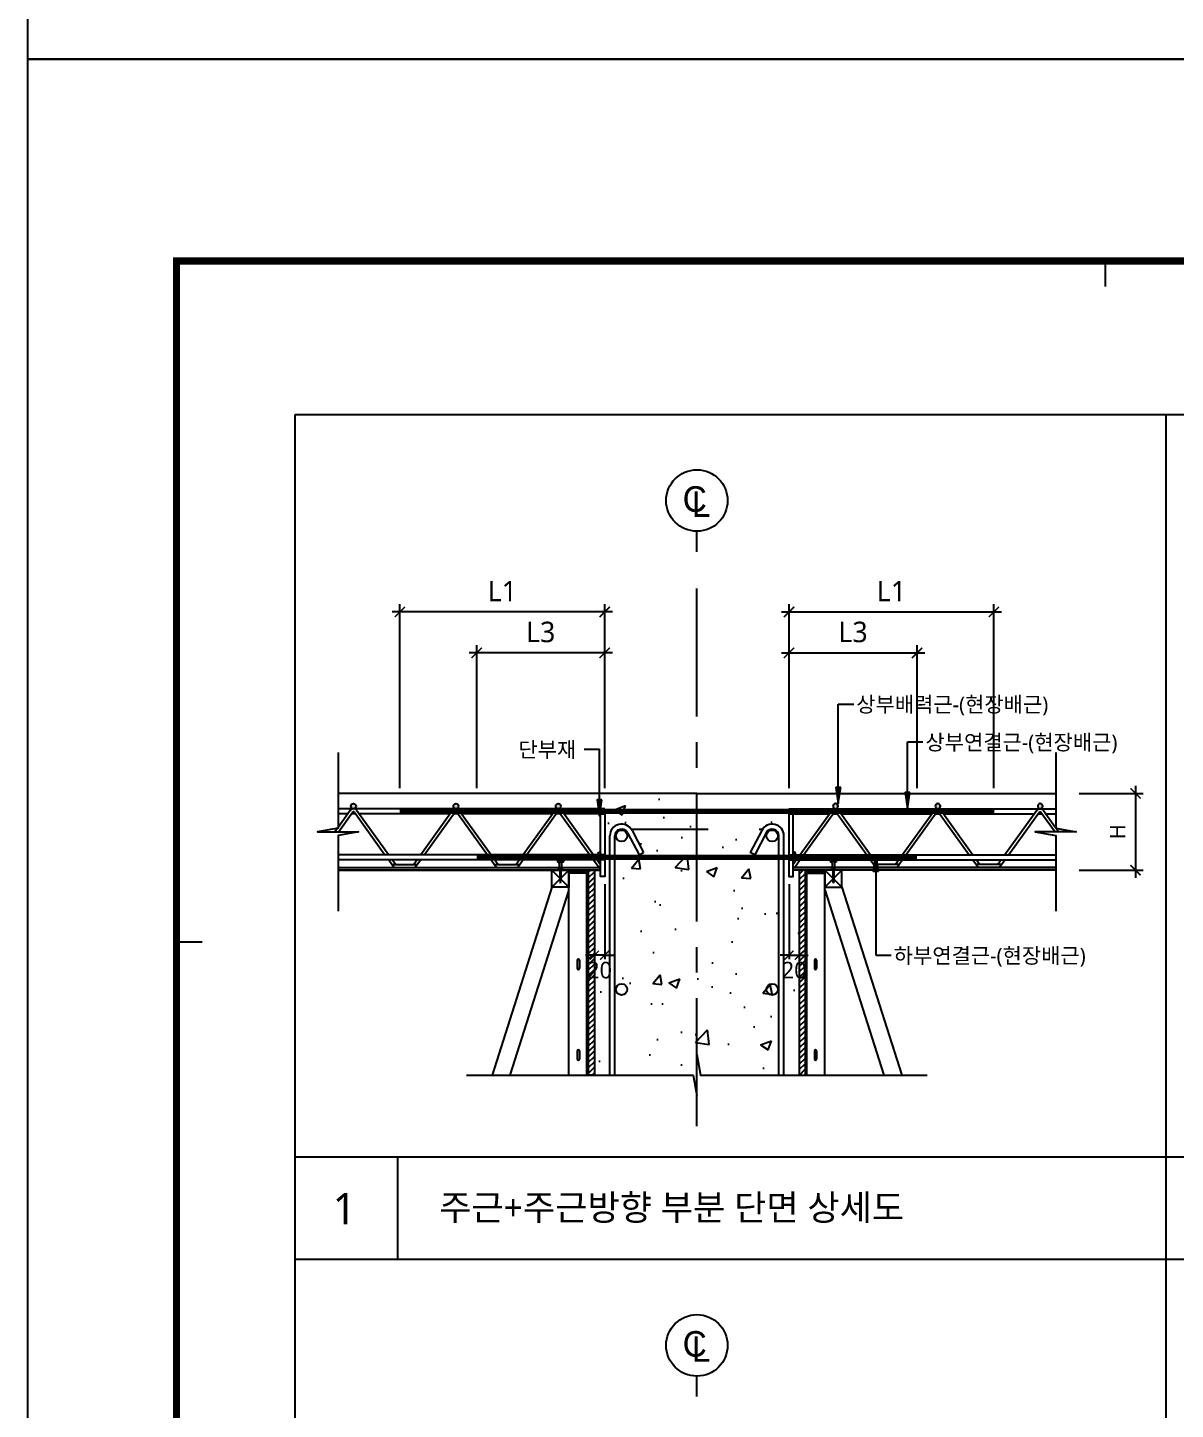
# Model space of a CAD drawing. Extents: x 10983 to 44623, y -18406 to 11294.
# Drawn here: x 10983 to 13224, y -3223 to -524 of the extents above; entities that cross this region are included whole.
import ezdxf
from ezdxf.enums import TextEntityAlignment as Align

# ---------------------------------------------------------------- set-up
doc = ezdxf.new("R2010")
doc.units = 0
doc.header["$LTSCALE"] = 100
doc.header["$MEASUREMENT"] = 0
doc.header["$PDMODE"] = 3
doc.header["$PDSIZE"] = 10
for name, pattern in [('CEN', [62, 60, -1, 0, -1]), ('CENTERX2', [4, 2.5, -0.5, 0.5, -0.5]), ('HID', [2.5, 1.5, -1]), ('HIDDEN', [0.375, 0.25, -0.125])]:
    doc.linetypes.add(name, pattern=pattern)
doc.layers.get('0').update_dxf_attribs({"linetype": 'CONTINUOUS'})
doc.layers.get('Defpoints').update_dxf_attribs({"color": 165, "linetype": 'CONTINUOUS'})
for name, color, linetype in [('-비콘 단부', 7, 'CONTINUOUS'), ('DECK-CEN', 1, 'CEN'), ('DECK-CON', 2, 'CONTINUOUS'), ('DECK-DIM', 255, 'CONTINUOUS'), ('DECK-ETC STEEL', 6, 'CONTINUOUS'), ('DECK-HATCH', 251, 'CONTINUOUS'), ('DECK-JOINT BAR', 4, 'HIDDEN'), ('DECK-LATTICE', 7, 'CONTINUOUS'), ('DECK-PG', 4, 'CONTINUOUS'), ('DECK-RC', 251, 'CONTINUOUS'), ('DECK-RC(ETC)', 252, 'CONTINUOUS'), ('DECK-TABLE', 7, 'CONTINUOUS'), ('DECK-TEX1', 6, 'CONTINUOUS'), ('DECK-TEXT', 7, 'CONTINUOUS'), ('DECK-TITLE TEXT', 3, 'CONTINUOUS'), ('DECK-TRANS', 3, 'CONTINUOUS'), ('E2', 7, 'CONTINUOUS'), ('form', 7, 'CONTINUOUS'), ('TG-TABLE.TEX', 7, 'CONTINUOUS'), ('TXT', 3, 'CONTINUOUS')]:
    doc.layers.add(name, color=color, linetype=linetype)
doc.styles.add('SY Panel', font='malgun.ttf')
doc.styles.add('VICON TEXT', font='malgun.ttf')
doc.styles.add('굴림', font='Gulim.ttf')
doc.dimstyles.new('STDECK-DIM', dxfattribs={"dimtxt": 35, "dimasz": 20, "dimexe": 15, "dimexo": 40, "dimgap": 10, "dimtad": 1, "dimdec": 0, "dimtxsty": 'SY Panel', "dimblk": 'ARCHTICK', "dimcen": 2.5, "dimdle": 15, "dimclrd": 7, "dimclre": 7, "dimclrt": 6, "dimadec": 0, "dimazin": 0, "dimtfac": 1, "dimtdec": 0, "dimtmove": 0, "dimatfit": 3, "dimldrblk": 'ARCHTICK', "dimfxl": 1, "dimarcsym": 0})
doc.dimstyles.new('STDECK-DIM 2', dxfattribs={"dimscale": 2.5, "dimtxt": 12, "dimasz": 7, "dimexe": 3, "dimexo": 3, "dimgap": 3, "dimtad": 1, "dimdec": 0, "dimlunit": 6, "dimtxsty": 'VICON TEXT', "dimblk": 'ARCHTICK', "dimcen": 2.5, "dimclrd": 7, "dimclre": 7, "dimclrt": 6, "dimadec": 0, "dimazin": 0, "dimtfac": 1, "dimtdec": 0, "dimtix": 1, "dimtmove": 0, "dimatfit": 3, "dimfxl": 1, "dimarcsym": 0})

# ---------------------------------------------------------------- blocks, each defined once
blk = doc.blocks.new('Deck_Sh01')
at = {"layer": 'Defpoints'}
blk.add_lwpolyline([(-517.5, -296.1), (7892.5, -296.1), (7892.5, 5644), (-517.5, 5644)], close=True, dxfattribs=at)
at = {"layer": 'TG-TABLE.TEX', "color": 3, "ltscale": 0.5, "style": 'VICON TEXT'}
blk.add_attdef('DKTYT', text='', height=100, dxfattribs=at).set_placement((2425.2, 5047), align=Align.RIGHT)
at = {"layer": 'TXT', "ltscale": 0.5, "style": 'VICON TEXT'}
blk.add_attdef('DKTYR', text='', height=45, dxfattribs=at).set_placement((7248.4, 1495), align=Align.RIGHT)
blk = doc.blocks.new('_ArchTick')
at = {"color": 0, "linetype": 'ByBlock', "const_width": 0.15}
blk.add_lwpolyline([(-0.5, -0.5), (0.5, 0.5)], dxfattribs=at)
blk = doc.blocks.new('*D255')
at = {"layer": 'DECK-DIM', "color": 7, "lineweight": -2}
for p, q in [((12454.5, -1665.5), (12884.5, -1665.5)), ((12469.5, -2009.9), (12469.5, -1650.5)), ((12869.5, -2009.9), (12869.5, -1650.5))]:
    blk.add_line(p, q, dxfattribs=at)
at = {"layer": 'Defpoints', "color": 0, "ltscale": 0.5}
for p in [(12869.5, -1665.5), (12469.5, -2049.9), (12869.5, -2049.9)]:
    blk.add_point(p, dxfattribs=at)
at = {"layer": 'DECK-DIM', "color": 7, "lineweight": -2, "ltscale": 0.5, "xscale": 20, "yscale": 20, "zscale": 20, "rotation": 180}
blk.add_blockref('_ArchTick', (12469.5, -1665.5), dxfattribs=at)
at = {"layer": 'DECK-DIM', "color": 7, "lineweight": -2, "ltscale": 0.5, "xscale": 20, "yscale": 20, "zscale": 20}
blk.add_blockref('_ArchTick', (12869.5, -1665.5), dxfattribs=at)
at = {"layer": 'DECK-DIM', "color": 6, "ltscale": 0.5, "insert": (12669.5, -1625.1), "char_height": 40, "attachment_point": 5, "style": 'SY Panel'}
blk.add_mtext('L1', dxfattribs=at)
blk = doc.blocks.new('*D256')
at = {"layer": 'DECK-DIM', "color": 7, "lineweight": -2}
for p, q in [((12454.5, -1745.5), (12734.5, -1745.5)), ((12469.5, -2009.9), (12469.5, -1730.5)), ((12719.5, -2009.9), (12719.5, -1730.5))]:
    blk.add_line(p, q, dxfattribs=at)
at = {"layer": 'Defpoints', "color": 0, "ltscale": 0.5}
for p in [(12719.5, -1745.5), (12469.5, -2049.9), (12719.5, -2049.9)]:
    blk.add_point(p, dxfattribs=at)
at = {"layer": 'DECK-DIM', "color": 7, "lineweight": -2, "ltscale": 0.5, "xscale": 20, "yscale": 20, "zscale": 20, "rotation": 180}
blk.add_blockref('_ArchTick', (12469.5, -1745.5), dxfattribs=at)
at = {"layer": 'DECK-DIM', "color": 7, "lineweight": -2, "ltscale": 0.5, "xscale": 20, "yscale": 20, "zscale": 20}
blk.add_blockref('_ArchTick', (12719.5, -1745.5), dxfattribs=at)
at = {"layer": 'DECK-DIM', "color": 6, "ltscale": 0.5, "insert": (12594.5, -1704.9), "char_height": 40, "attachment_point": 5, "style": 'SY Panel'}
blk.add_mtext('L3', dxfattribs=at)
blk = doc.blocks.new('*D257')
at = {"layer": 'DECK-DIM', "color": 7, "lineweight": -2}
for p, q in [((12124.5, -1745.5), (11844.5, -1745.5)), ((11859.5, -2009.9), (11859.5, -1730.5)), ((12109.5, -2009.9), (12109.5, -1730.5))]:
    blk.add_line(p, q, dxfattribs=at)
at = {"layer": 'Defpoints', "color": 0, "ltscale": 0.5}
for p in [(11859.5, -1745.5), (11859.5, -2049.9), (12109.5, -2049.9)]:
    blk.add_point(p, dxfattribs=at)
at = {"layer": 'DECK-DIM', "color": 7, "lineweight": -2, "ltscale": 0.5, "xscale": 20, "yscale": 20, "zscale": 20, "rotation": 180}
blk.add_blockref('_ArchTick', (11859.5, -1745.5), dxfattribs=at)
at = {"layer": 'DECK-DIM', "color": 7, "lineweight": -2, "ltscale": 0.5, "xscale": 20, "yscale": 20, "zscale": 20}
blk.add_blockref('_ArchTick', (12109.5, -1745.5), dxfattribs=at)
at = {"layer": 'DECK-DIM', "color": 6, "ltscale": 0.5, "insert": (11984.5, -1704.9), "char_height": 40, "attachment_point": 5, "style": 'SY Panel'}
blk.add_mtext('L3', dxfattribs=at)
blk = doc.blocks.new('*D258')
at = {"layer": 'DECK-DIM', "color": 7, "lineweight": -2}
for p, q in [((12124.5, -1665.5), (11694.5, -1665.5)), ((11709.5, -2009.9), (11709.5, -1650.5)), ((12109.5, -2009.9), (12109.5, -1650.5))]:
    blk.add_line(p, q, dxfattribs=at)
at = {"layer": 'Defpoints', "color": 0, "ltscale": 0.5}
for p in [(11709.5, -1665.5), (11709.5, -2049.9), (12109.5, -2049.9)]:
    blk.add_point(p, dxfattribs=at)
at = {"layer": 'DECK-DIM', "color": 7, "lineweight": -2, "ltscale": 0.5, "xscale": 20, "yscale": 20, "zscale": 20, "rotation": 180}
blk.add_blockref('_ArchTick', (11709.5, -1665.5), dxfattribs=at)
at = {"layer": 'DECK-DIM', "color": 7, "lineweight": -2, "ltscale": 0.5, "xscale": 20, "yscale": 20, "zscale": 20}
blk.add_blockref('_ArchTick', (12109.5, -1665.5), dxfattribs=at)
at = {"layer": 'DECK-DIM', "color": 6, "ltscale": 0.5, "insert": (11909.5, -1625.1), "char_height": 40, "attachment_point": 5, "style": 'SY Panel'}
blk.add_mtext('L1', dxfattribs=at)
blk = doc.blocks.new('*D281')
at = {"layer": 'DECK-DIM', "color": 7, "lineweight": -2}
for p, q in [((12469.5, -2197.4), (12469.5, -2343.5)), ((12489.5, -2197.4), (12489.5, -2343.5)), ((12469.5, -2336), (12452, -2336)), ((12469.5, -2336), (12489.5, -2336)), ((12489.5, -2336), (12507, -2336))]:
    blk.add_line(p, q, dxfattribs=at)
at = {"layer": 'Defpoints', "color": 0, "ltscale": 0.5}
for p in [(12469.5, -2189.9), (12489.5, -2189.9), (12489.5, -2336)]:
    blk.add_point(p, dxfattribs=at)
at = {"layer": 'DECK-DIM', "color": 7, "lineweight": -2, "ltscale": 0.5, "xscale": 17.5, "yscale": 17.5, "zscale": 17.5}
blk.add_blockref('_ArchTick', (12469.5, -2336), dxfattribs=at)
at = {"layer": 'DECK-DIM', "color": 7, "lineweight": -2, "ltscale": 0.5, "xscale": 17.5, "yscale": 17.5, "zscale": 17.5, "rotation": 180}
blk.add_blockref('_ArchTick', (12489.5, -2336), dxfattribs=at)
at = {"layer": 'DECK-DIM', "color": 6, "ltscale": 0.5, "insert": (12479.5, -2365.3), "char_height": 32.5, "attachment_point": 5, "style": 'VICON TEXT'}
blk.add_mtext('20', dxfattribs=at)
blk = doc.blocks.new('*D282')
at = {"layer": 'DECK-DIM', "color": 7, "lineweight": -2}
for p, q in [((12089.5, -2197.4), (12089.5, -2343.5)), ((12109.5, -2197.4), (12109.5, -2343.5)), ((12089.5, -2336), (12072, -2336)), ((12109.5, -2336), (12089.5, -2336)), ((12109.5, -2336), (12127, -2336))]:
    blk.add_line(p, q, dxfattribs=at)
at = {"layer": 'Defpoints', "color": 0, "ltscale": 0.5}
for p in [(12089.5, -2189.9), (12109.5, -2189.9), (12089.5, -2336)]:
    blk.add_point(p, dxfattribs=at)
at = {"layer": 'DECK-DIM', "color": 7, "lineweight": -2, "ltscale": 0.5, "xscale": 17.5, "yscale": 17.5, "zscale": 17.5}
blk.add_blockref('_ArchTick', (12089.5, -2336), dxfattribs=at)
at = {"layer": 'DECK-DIM', "color": 7, "lineweight": -2, "ltscale": 0.5, "xscale": 17.5, "yscale": 17.5, "zscale": 17.5, "rotation": 180}
blk.add_blockref('_ArchTick', (12109.5, -2336), dxfattribs=at)
at = {"layer": 'DECK-DIM', "color": 6, "ltscale": 0.5, "insert": (12099.5, -2365.3), "char_height": 32.5, "attachment_point": 5, "style": 'VICON TEXT'}
blk.add_mtext('20', dxfattribs=at)
blk = doc.blocks.new('*D298')
at = {"layer": 'DECK-DIM', "color": 7, "lineweight": -2}
for p, q in [((13036.2, -2019.9), (13161.2, -2019.9)), ((13146.2, -2004.9), (13146.2, -2184.9)), ((13036.2, -2169.9), (13161.2, -2169.9))]:
    blk.add_line(p, q, dxfattribs=at)
at = {"layer": 'Defpoints', "color": 0, "ltscale": 0.5}
for p in [(12996.2, -2019.9), (12996.2, -2169.9), (13146.2, -2169.9)]:
    blk.add_point(p, dxfattribs=at)
at = {"layer": 'DECK-DIM', "color": 7, "lineweight": -2, "ltscale": 0.5, "xscale": 20, "yscale": 20, "zscale": 20}
for p, rotation in [((13146.2, -2019.9), 90), ((13146.2, -2169.9), 270)]:
    blk.add_blockref('_ArchTick', p, dxfattribs=dict(at, rotation=rotation))
at = {"layer": 'DECK-DIM', "color": 6, "ltscale": 0.5, "insert": (13111.2, -2094.9), "char_height": 30, "attachment_point": 5, "rotation": 90, "style": 'SY Panel'}
blk.add_mtext('H', dxfattribs=at)
blk = doc.blocks.new('tg3')
at = {"layer": 'DECK-TRANS', "ltscale": 0.5}
h = blk.add_hatch(color=3, dxfattribs=at)
h.dxf.hatch_style = 1
h.paths.add_polyline_path([(6018.8, 42141.7, 1), (6008.8, 42141.7, 0.399881), (6013.6, 42136.7), (6014.1, 42136.7, 0.399881)])
h.paths.add_polyline_path([(6208.9, 42141.7, 1), (6218.9, 42141.7, 1)])
h.paths.add_polyline_path([(6418.8, 42141.7, 1), (6408.8, 42141.7, 0.399881), (6413.6, 42136.7), (6414.1, 42136.7, 0.399881)])
at = {"layer": '-비콘 단부', "color": 116, "ltscale": 0.5}
blk.add_lwpolyline([(6496.5, 42046.7), (6496.5, 42126.7), (6504.5, 42126.7), (6504.5, 42004), (6496.5, 42004), (6496.5, 42036.7)], dxfattribs=at)
blk.add_circle((6494, 42049.2), 2.5, dxfattribs=at)
at = {"layer": 'DECK-LATTICE', "ltscale": 0.5}
for p, q in [((6504.5, 42136.7), (5983.8, 42136.7)), ((6007.5, 42133.4), (5983.8, 42100.3)), ((6002.7, 42126.7), (5983.8, 42126.7)), ((6012.4, 42129.9), (5985, 42091.7)), ((6017.9, 42126.7), (6010.1, 42126.7)), ((6015.6, 42129.9), (6075.4, 42046.7)), ((6020.5, 42133.4), (6082.8, 42046.7)), ((6202.7, 42126.7), (6025.3, 42126.7)), ((6207.5, 42133.4), (6145.2, 42046.7)), ((6212.4, 42129.9), (6152.6, 42046.7)), ((6217.9, 42126.7), (6210.1, 42126.7)), ((6215.6, 42129.9), (6275.4, 42046.7)), ((6220.5, 42133.4), (6282.8, 42046.7)), ((6402.7, 42126.7), (6225.3, 42126.7)), ((6407.5, 42133.4), (6345.2, 42046.7)), ((6412.4, 42129.9), (6352.6, 42046.7)), ((6417.9, 42126.7), (6410.1, 42126.7)), ((6415.6, 42129.9), (6475.4, 42046.7)), ((6420.5, 42133.4), (6482.8, 42046.7)), ((6504.5, 42126.7), (6425.3, 42126.7)), ((6504.5, 42136.7), (6504.5, 42126.7)), ((5982.5, 42098.6), (5977.6, 42091.7)), ((6504.5, 42046.7), (5983.8, 42046.7)), ((6504.5, 42036.7), (5983.8, 42036.7)), ((6082.6, 42036.7), (6093.4, 42021.7)), ((6089.1, 42027.7), (6139, 42027.7)), ((6090, 42036.7), (6096.5, 42027.7)), ((6093.4, 42021.7), (6134.6, 42021.7)), ((6138, 42036.7), (6131.6, 42027.7)), ((6145.4, 42036.7), (6134.6, 42021.7)), ((6282.6, 42036.7), (6293.4, 42021.7)), ((6289.1, 42027.7), (6339, 42027.7)), ((6290, 42036.7), (6296.5, 42027.7)), ((6293.4, 42021.7), (6334.6, 42021.7)), ((6338, 42036.7), (6331.6, 42027.7)), ((6345.4, 42036.7), (6334.6, 42021.7)), ((6482.6, 42036.7), (6493.4, 42021.7)), ((6490, 42036.7), (6496.5, 42027.7))]:
    blk.add_line(p, q, dxfattribs=at)
for centre, radius in [((6014, 42128.7), 8), ((6014, 42128.7), 2), ((6214, 42128.7), 8), ((6214, 42128.7), 2), ((6414, 42128.7), 8), ((6414, 42128.7), 2)]:
    blk.add_arc(centre, radius, 35.7097, 144.2903, dxfattribs=at)
at = {"layer": 'DECK-PG', "ltscale": 0.5}
for p, q in [((5983.8, 42021.7), (6495.5, 42021.7)), ((5983.8, 42017.2), (6495.5, 42017.2)), ((5983.8, 42016.7), (6495.5, 42016.7)), ((6495.5, 42016.7), (6495.5, 42021.7))]:
    blk.add_line(p, q, dxfattribs=at)
at = {"layer": 'DECK-TRANS', "ltscale": 0.5}
for centre in [(6013.8, 42141.7), (6213.9, 42141.7), (6413.8, 42141.7)]:
    blk.add_circle(centre, 5, dxfattribs=at)

msp = doc.modelspace()

# ---------------------------------------------------------------- hatches: boundary and pattern name
at = {"linetype": 'ByBlock'}
h = msp.add_hatch(color=256, dxfattribs=at)
h.paths.add_polyline_path([(12570.4, -2008.4), (12565.7, -2008.4), (12565.7, -2039.9)])
h.paths.add_polyline_path([(12565.7, -2008.4), (12561, -2008.4), (12565.7, -2039.9)])
h = msp.add_hatch(color=256, dxfattribs=at)
h.paths.add_polyline_path([(12705.5, -2018.4), (12700.8, -2018.4), (12700.8, -2049.9)])
h.paths.add_polyline_path([(12700.8, -2018.4), (12696.1, -2018.4), (12700.8, -2049.9)])
h = msp.add_hatch(color=256, dxfattribs=at)
h.paths.add_polyline_path([(12104, -2032.5), (12099.3, -2032.5), (12099.3, -2064)])
h.paths.add_polyline_path([(12099.3, -2032.5), (12094.5, -2032.5), (12099.3, -2064)])
h = msp.add_hatch(color=256, dxfattribs=at)
h.paths.add_polyline_path([(12638.9, -2140.8), (12638.9, -2172.2), (12643.6, -2172.2)])
h.paths.add_polyline_path([(12638.9, -2140.8), (12634.2, -2172.2), (12638.9, -2172.2)])
at = {"layer": 'DECK-HATCH'}
h = msp.add_hatch(dxfattribs=at)
h.set_pattern_fill('AR-CONC', color=256, scale=30, style=0)
h.set_pattern_definition([(50, (-603.85, -5267.4), (215.178, -18.8256), [22.5, -247.5]), (355, (-603.85, -5267.4), (-41.6254, 225.6576), [18, -198]), (100.4514, (-585.92, -5268.96), (173.5527, 206.832), [19.122, -210.3426]), (46.1842, (-603.85, -5207.4), (320.1724, -49.656), [33.75, -371.25]), (96.6356, (-577.17, -5211.53), (280.3986, 292.2356), [28.683, -315.514]), (351.1842, (-603.85, -5207.4), (280.3986, 292.2356), [27, -297]), (21, (-573.85, -5222.4), (179.072, -120.7857), [22.5, -247.5]), (326, (-573.85, -5222.4), (72.9946, 217.545), [18, -198]), (71.4514, (-558.92, -5232.46), (252.0667, 96.7593), [19.122, -210.3426]), (37.5, (-603.85, -5267.39), (3.64796, 99.86816), [0, -195.6, 0, -201, 0, -198.75]), (7.5, (-603.85, -5267.39), (78.9209, 118.3235), [0, -114.6, 0, -191.1, 0, -75.75]), (327.5, (-670.75, -5267.39), (160.14673, -6.76646), [0, -75, 0, -234, 0, -310.5]), (317.5, (-700.75, -5267.39), (174.9559, 30.0315), [0, -97.5, 0, -155.4, 0, -220.5])])
h.paths.add_polyline_path([(12289.5, -2019.9), (12089.5, -2019.9), (12089.5, -2570), (12282.4, -2570), (12289.5, -2610), (12289.5, -2530)])
h.paths.add_polyline_path([(12489.5, -2019.9), (12289.5, -2019.9), (12289.5, -2530), (12296.5, -2570), (12489.5, -2570)])
h = msp.add_hatch(dxfattribs=at)
h.set_pattern_fill('ANSI31', color=256, scale=60, style=0)
h.set_pattern_definition([(45, (-603.847, -5267.392), (-5.303301, 5.303301), [])])
h.paths.add_polyline_path([(12089.5, -2169.9), (12077.5, -2169.9), (12077.5, -2570), (12089.5, -2570)])
h.paths.add_polyline_path([(12070.2, -2288.5), (12128.8, -2288.5), (12128.8, -2333.5), (12070.2, -2333.5)], flags=9)
h = msp.add_hatch(dxfattribs=at)
h.set_pattern_fill('ANSI31', color=256, scale=60, style=0)
h.set_pattern_definition([(45, (-116884.979, -39953.549), (-5.30330086, 5.30330086), [])])
h.paths.add_polyline_path([(12501.5, -2169.9), (12489.5, -2169.9), (12489.5, -2570), (12501.5, -2570)])
h.paths.add_polyline_path([(12482.2, -2288.5), (12540.8, -2288.5), (12540.8, -2333.5), (12482.2, -2333.5)], flags=9)

# ---------------------------------------------------------------- linework, layer by layer
at = {"linetype": 'ByBlock'}
for p, q in [((12565.7, -1845.4), (12595.7, -1845.4)), ((12565.7, -2039.9), (12565.7, -1845.4)), ((12069.3, -1933.5), (12099.3, -1933.5)), ((12099.3, -2064), (12099.3, -1933.5)), ((12700.8, -1919.4), (12730.8, -1919.4)), ((12700.8, -2049.9), (12700.8, -1919.4)), ((12638.9, -2140.8), (12638.9, -2336)), ((12638.9, -2336), (12668.9, -2336)), ((11705.1, -2730.1), (11705.1, -2930.1))]:
    msp.add_line(p, q, dxfattribs=at)
for points in [[(12570.4, -2008.4), (12561, -2008.4), (12565.7, -2039.9), (12570.4, -2008.4)], [(12705.5, -2018.4), (12696.1, -2018.4), (12700.8, -2049.9), (12705.5, -2018.4)], [(12104, -2032.5), (12094.5, -2032.5), (12099.3, -2064), (12104, -2032.5)], [(12643.6, -2172.2), (12634.2, -2172.2), (12638.9, -2140.8), (12643.6, -2172.2)]]:
    msp.add_lwpolyline(points, dxfattribs=at)
at = {"layer": 'DECK-CEN', "linetype": 'CENTERX2'}
msp.add_line((12289.5, -2670), (12289.5, -1598), dxfattribs=at)
at = {"layer": 'DECK-CON'}
for p, q in [((12289.5, -2019.9), (11588.8, -2019.9)), ((12289.5, -2019.9), (12990.2, -2019.9)), ((12089.5, -2169.9), (11588.8, -2169.9))]:
    msp.add_line(p, q, dxfattribs=at)
for points in [[(11588.8, -1939.9), (11588.8, -2087.8), (11548.8, -2094.9), (11628.8, -2094.9), (11588.8, -2101.9), (11588.8, -2249.9)], [(12990.2, -1939.9), (12990.2, -2087.8), (13030.2, -2094.9), (12950.2, -2094.9), (12990.2, -2101.9), (12990.2, -2249.9)], [(11839.5, -2570), (12282.4, -2570), (12289.5, -2610), (12289.5, -2530), (12296.5, -2570), (12739.5, -2570)]]:
    msp.add_lwpolyline(points, dxfattribs=at)
for points in [[(12077.5, -2169.9), (12089.5, -2169.9), (12089.5, -2570), (12077.5, -2570)], [(12501.5, -2169.9), (12489.5, -2169.9), (12489.5, -2570), (12501.5, -2570)]]:
    msp.add_lwpolyline(points, close=True, dxfattribs=at)
at = {"layer": 'DECK-ETC STEEL'}
for points in [[(12074.5, -2169.9), (12077.5, -2169.9), (12077.5, -2570), (12074.5, -2570), (12074.5, -2175.9), (12039.5, -2175.9), (12039.5, -2172.9), (12074.5, -2172.9), (12074.5, -2169.9), (12077.5, -2169.9)], [(12504.5, -2169.9), (12501.5, -2169.9), (12501.5, -2570), (12504.5, -2570), (12504.5, -2175.9), (12539.5, -2175.9), (12539.5, -2172.9), (12504.5, -2172.9), (12504.5, -2169.9), (12501.5, -2169.9)]]:
    msp.add_lwpolyline(points, dxfattribs=at)
at = {"layer": 'DECK-JOINT BAR', "const_width": 10}
for points in [[(11708.9, -2054.9), (12289.5, -2054.9)], [(12870.1, -2054.9), (12289.5, -2054.9)], [(11859.5, -2144.9), (12289.5, -2144.9)], [(12719.5, -2144.9), (12289.5, -2144.9)]]:
    msp.add_lwpolyline(points, dxfattribs=at)
at = {"layer": 'DECK-RC'}
for p, q in [((12119.5, -2570), (12119.5, -2102.9)), ((12129.5, -2570), (12129.5, -2102.9)), ((12154, -2096.8), (12176.5, -2139.8)), ((12162.9, -2092.2), (12185.3, -2135.2)), ((12416.1, -2092.2), (12393.6, -2135.2)), ((12425, -2096.8), (12402.5, -2139.8)), ((12449.5, -2570), (12449.5, -2102.9)), ((12459.5, -2570), (12459.5, -2102.9)), ((12176.5, -2139.8), (12185.3, -2135.2)), ((12402.5, -2139.8), (12393.6, -2135.2))]:
    msp.add_line(p, q, dxfattribs=at)
at = {"layer": 'DECK-RC', "linetype": 'HID'}
msp.add_line((12161.4, -2089.9), (12417.5, -2089.9), dxfattribs=at)
at = {"layer": 'DECK-RC'}
for centre in [(12142.5, -2102.9), (12436.5, -2102.9), (12142.5, -2402.9), (12436.5, -2402.9)]:
    msp.add_circle(centre, 11, dxfattribs=at)
for centre, radius, start, end in [((12142.5, -2102.9), 23, 27.5898, 180), ((12142.5, -2102.9), 13, 27.5824, 180), ((12436.5, -2102.9), 23, 0, 152.4102), ((12436.5, -2102.9), 13, 0, 152.4176)]:
    msp.add_arc(centre, radius, start, end, dxfattribs=at)
at = {"layer": 'DECK-RC(ETC)'}
for p, q in [((12017, -2150.9), (12017, -2152.9)), ((12018, -2149.9), (12028, -2149.9)), ((12018, -2153.9), (12028, -2153.9)), ((12020.7, -2156.2), (12020.7, -2166.6)), ((12025.3, -2156.2), (12025.3, -2166.6)), ((12029, -2150.9), (12029, -2152.9)), ((12550, -2150.9), (12550, -2152.9)), ((12561, -2149.9), (12551, -2149.9)), ((12561, -2153.9), (12551, -2153.9)), ((12553.7, -2156.2), (12553.7, -2166.6)), ((12558.3, -2156.2), (12558.3, -2166.6)), ((12562, -2150.9), (12562, -2152.9)), ((12039.5, -2202.9), (12006.5, -2169.9)), ((12006.5, -2202.9), (12039.5, -2169.9)), ((12019, -2168.5), (12019, -2169.3)), ((12019.6, -2167.9), (12020.1, -2167.9)), ((12019.6, -2169.9), (12026.4, -2169.9)), ((12020.1, -2167.9), (12025.9, -2167.9)), ((12022, -2167.9), (12024, -2167.9)), ((12022, -2169.9), (12022, -2190.4)), ((12024, -2169.9), (12024, -2190.4)), ((12025.9, -2167.9), (12026.4, -2167.9)), ((12027, -2168.5), (12027, -2169.3)), ((12039.5, -2570), (12039.5, -2175.9)), ((12572.5, -2202.9), (12539.5, -2169.9)), ((12539.5, -2202.9), (12572.5, -2169.9)), ((12539.5, -2570), (12539.5, -2175.9)), ((12552, -2168.5), (12552, -2169.3)), ((12553.1, -2167.9), (12552.6, -2167.9)), ((12559.4, -2169.9), (12552.6, -2169.9)), ((12558.9, -2167.9), (12553.1, -2167.9)), ((12557, -2167.9), (12555, -2167.9)), ((12555, -2169.9), (12555, -2190.4)), ((12557, -2169.9), (12557, -2190.4)), ((12559.4, -2167.9), (12558.9, -2167.9)), ((12560, -2168.5), (12560, -2169.3)), ((12006.5, -2202.9), (11889.5, -2570)), ((12039.5, -2208), (11924.1, -2570)), ((12022, -2190.4), (12023, -2195.4)), ((12023, -2195.4), (12024, -2190.4)), ((12539.5, -2208), (12654.8, -2570)), ((12556, -2195.4), (12555, -2190.4)), ((12557, -2190.4), (12556, -2195.4)), ((12572.5, -2202.9), (12689.5, -2570)), ((12056, -2345.6), (12056, -2361.6)), ((12060, -2345.6), (12060, -2361.6)), ((12519, -2345.6), (12519, -2361.6)), ((12523, -2345.6), (12523, -2361.6)), ((12056, -2522.9), (12056, -2538.9)), ((12060, -2522.9), (12060, -2538.9)), ((12519, -2522.9), (12519, -2538.9)), ((12523, -2522.9), (12523, -2538.9))]:
    msp.add_line(p, q, dxfattribs=at)
for points in [[(12006.5, -2169.9), (12039.5, -2169.9), (12039.5, -2202.9), (12006.5, -2202.9), (12006.5, -2169.9)], [(12572.5, -2169.9), (12539.5, -2169.9), (12539.5, -2202.9), (12572.5, -2202.9), (12572.5, -2169.9)]]:
    msp.add_lwpolyline(points, dxfattribs=at)
for centre, radius, start, end in [((12018, -2150.9), 1, 90, 180), ((12018, -2152.9), 1, 180, 270), ((12017.9, -2156.6), 2.75, 7.7709, 89.4479), ((12028, -2156.6), 2.75, 90.5521, 172.2291), ((12028, -2150.9), 1, 0, 90), ((12028, -2152.9), 1, 270, 0), ((12551, -2150.9), 1, 90, 180), ((12551, -2152.9), 1, 180, 270), ((12550.9, -2156.6), 2.75, 7.7709, 89.4479), ((12561, -2156.6), 2.75, 90.5521, 172.2291), ((12561, -2150.9), 1, 0, 90), ((12561, -2152.9), 1, 270, 0), ((12019.6, -2168.5), 0.6, 90, 180), ((12019.6, -2169.3), 0.6, 180, 270), ((12019.3, -2166.5), 1.39, 281.7725, 355.1369), ((12026.7, -2166.5), 1.39, 184.8631, 258.2275), ((12026.4, -2168.5), 0.6, 0, 90), ((12026.4, -2169.3), 0.6, 270, 0), ((12552.6, -2168.5), 0.6, 90, 180), ((12552.6, -2169.3), 0.6, 180, 270), ((12552.3, -2166.5), 1.39, 281.7725, 355.1369), ((12559.7, -2166.5), 1.39, 184.8631, 258.2275), ((12559.4, -2168.5), 0.6, 0, 90), ((12559.4, -2169.3), 0.6, 270, 0), ((12058, -2345.6), 2, 0, 180), ((12058, -2345.6), 2, 0, 180), ((12521, -2345.6), 2, 0, 180), ((12521, -2345.6), 2, 0, 180), ((12058, -2361.6), 2, 180, 0), ((12521, -2361.6), 2, 180, 0), ((12058, -2522.9), 2, 0, 180), ((12058, -2522.9), 2, 0, 180), ((12521, -2522.9), 2, 0, 180), ((12521, -2522.9), 2, 0, 180), ((12058, -2538.9), 2, 180, 0), ((12521, -2538.9), 2, 180, 0)]:
    msp.add_arc(centre, radius, start, end, dxfattribs=at)
at = {"layer": 'DECK-TABLE', "ltscale": 0.5}
for p, q in [((13205.1, -1280.1), (13205.1, -6230.1)), ((18305.1, -2730.1), (11505.1, -2730.1)), ((11705.1, -2730.1), (11705.1, -2930.1)), ((18305.1, -2930.1), (11505.1, -2930.1))]:
    msp.add_line(p, q, dxfattribs=at)
msp.add_lwpolyline([(11505.1, -1280.1), (18305.1, -1280.1), (18305.1, -6230.1), (11505.1, -6230.1)], close=True, dxfattribs=at)
at = {"layer": 'Defpoints'}
msp.add_lwpolyline([(10982.5, -6526.2), (19392.5, -6526.2), (19392.5, -586.2), (10982.5, -586.2)], close=True, dxfattribs=at)
at = {"layer": 'E2', "linetype": 'ByBlock'}
for p, q in [((12289.5, -1548), (12289.5, -1508)), ((12289.5, -3198), (12289.5, -3158))]:
    msp.add_line(p, q, dxfattribs=at)
for centre in [(12289.5, -1448), (12289.5, -3098)]:
    msp.add_circle(centre, 60, dxfattribs=at)
at = {"layer": 'form', "color": 30}
for p, q in [((13086.6, -980.1), (13086.6, -1030.1)), ((11273.2, -2309.7), (11323.2, -2309.7))]:
    msp.add_line(p, q, dxfattribs=at)
at = {"layer": 'form', "color": 30, "const_width": 14.2}
msp.add_lwpolyline([(11273.2, -980.1), (11273.2, -6298.4), (19226.8, -6298.4), (19226.8, -980.1)], close=True, dxfattribs=at)

# ---------------------------------------------------------------- block references
at = {"layer": '-비콘 단부'}
msp.add_blockref('tg3', (5605, -44186.6), dxfattribs=at)
at = {"layer": '-비콘 단부', "xscale": -1}
msp.add_blockref('tg3', (18973.9, -44186.6), dxfattribs=at)
at = {"ltscale": 0.5}
msp.add_blockref('Deck_Sh01', (11500, -290.1), dxfattribs=at)

# ---------------------------------------------------------------- texts
at = {"layer": 'DECK-TEX1', "color": 6, "linetype": 'ByBlock', "style": '굴림'}
for s, p in [('C', (12261.7, -1470.1)), ('L', (12279.7, -1480.1)), ('C', (12261.7, -3120.1)), ('L', (12279.7, -3130.1))]:
    msp.add_text(s, height=50, dxfattribs=at).set_placement(p)
at = {"layer": 'DECK-TEXT', "style": 'VICON TEXT'}
for s, p in [('상부배력근-(현장배근)', (12600.8, -1861.2)), ('단부재', (11940.9, -1949.3)), ('상부연결근-(현장배근)', (12735.9, -1935.2)), ('하부연결근-(현장배근)', (12674, -2351.8))]:
    msp.add_text(s, height=30, dxfattribs=at).set_placement(p)
at = {"layer": 'DECK-TITLE TEXT', "color": 3, "style": 'VICON TEXT'}
for s, height, p in [('1', 61.4, (11578.4, -2861.6)), ('주근+주근방향 부분 단면 상세도', 50.257, (11786.1, -2853.8))]:
    msp.add_text(s, height=height, dxfattribs=at).set_placement(p)

# ---------------------------------------------------------------- dimensions: what is measured, and where the dimension line sits
at = {"layer": 'DECK-DIM'}
for base, p1, p2, angle, text, override, picture, middle in [((11709.5, -1665.5), (12109.5, -2049.9), (11709.5, -2049.9), 180, 'L1', {"dimtxt": 40, "dimgap": 20}, '*D258', (11909.5, -1625.1)), ((11859.5, -1745.5), (12109.5, -2049.9), (11859.5, -2049.9), 180, 'L3', {"dimtxt": 40, "dimgap": 20}, '*D257', (11984.5, -1704.9)), ((13146.2, -2169.9), (12996.2, -2019.9), (12996.2, -2169.9), 90, 'H', {"dimtxt": 30, "dimgap": 20}, '*D298', (13111.2, -2094.9))]:
    dim = msp.add_linear_dim(base=base, p1=p1, p2=p2, angle=angle, text=text, dimstyle='STDECK-DIM', override=override, dxfattribs=at)
    dim.commit()
    dim.dimension.update_dxf_attribs({"geometry": picture, "text_midpoint": middle})
for base, p2, text, picture, middle in [((12869.5, -1665.5), (12869.5, -2049.9), 'L1', '*D255', (12669.5, -1625.1)), ((12719.5, -1745.5), (12719.5, -2049.9), 'L3', '*D256', (12594.5, -1704.9))]:
    dim = msp.add_linear_dim(base=base, p1=(12469.5, -2049.9), p2=p2, text=text, dimstyle='STDECK-DIM', override={"dimtxt": 40, "dimgap": 20}, dxfattribs=at)
    dim.commit()
    dim.dimension.update_dxf_attribs({"geometry": picture, "text_midpoint": middle})
dim = msp.add_linear_dim(base=(12089.5, -2336), p1=(12109.5, -2189.9), p2=(12089.5, -2189.9), angle=180, dimstyle='STDECK-DIM 2', override={"dimtxt": 13, "dimgap": 5, "dimtad": 2, "dimtoh": 0}, dxfattribs=at)
dim.commit()
dim.dimension.update_dxf_attribs({"geometry": '*D282', "text_midpoint": (12099.5, -2365.3)})
dim = msp.add_linear_dim(base=(12489.5, -2336), p1=(12469.5, -2189.9), p2=(12489.5, -2189.9), dimstyle='STDECK-DIM 2', override={"dimtxt": 13, "dimgap": 5, "dimtad": 2, "dimtoh": 0}, dxfattribs=at)
dim.commit()
dim.dimension.update_dxf_attribs({"geometry": '*D281', "text_midpoint": (12479.5, -2365.3)})

doc.saveas('drawing.dxf')
